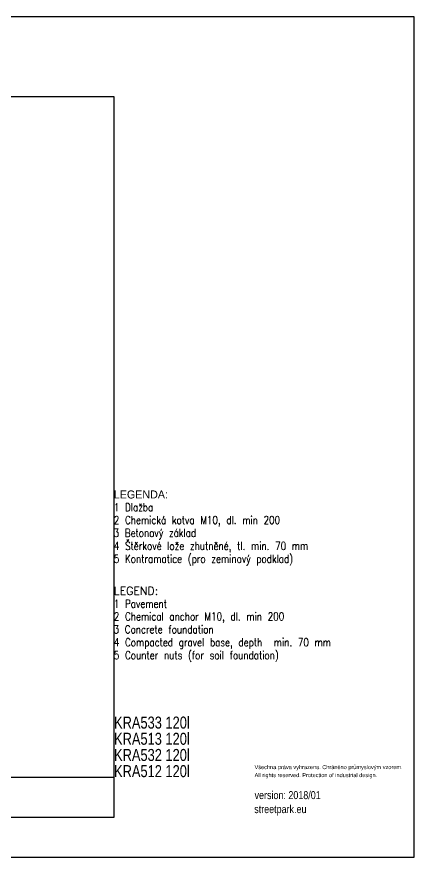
# Model space of a CAD drawing. Header units: millimetres. Extents: x 5064 to 11004, y 3085 to 7285.
# Drawn here: x 9018 to 11004, y 3085 to 7285 of the extents above; entities that cross this region are included whole.
import ezdxf

# ---------------------------------------------------------------- set-up
doc = ezdxf.new("R2010")
doc.units = ezdxf.units.MM
doc.header["$LTSCALE"] = 0.3
doc.layers.add('Nekreslit', color=6, linetype='Continuous', plot=False)
doc.styles.add('SEACAD_Arial', font='arial.ttf', dxfattribs={"width": 0.8})
doc.styles.add('SLDTEXTSTYLE1', font='TXT', dxfattribs={"width": 0.605, "bigfont": 'bigfont'})

msp = doc.modelspace()

# ---------------------------------------------------------------- linework, layer by layer
at = {"layer": 'Nekreslit'}
msp.add_line((5464.4, 3485.3), (9504.4, 3485.3), dxfattribs=at)
for points in [[(5064.4, 3085.3), (11004.4, 3085.3), (11004.4, 7285.3), (5064.4, 7285.3)], [(5464.4, 3285.3), (9504.4, 3285.3), (9504.4, 6885.3), (5464.4, 6885.3)]]:
    msp.add_lwpolyline(points, close=True, dxfattribs=at)

# ---------------------------------------------------------------- texts
msp.add_text('LEGENDA:', height=40).set_placement((9503.3, 4878.1))
at = {"width": 0.8}
for s, height, style, p in [('1 Dlažba', 40, 'SLDTEXTSTYLE1', (9503.3, 4813.8)), ('2 Chemická kotva M10, dl. min 200', 40, 'SLDTEXTSTYLE1', (9503.3, 4750.3)), ('3 Betonový základ', 40, 'SLDTEXTSTYLE1', (9502.2, 4685.8)), ('4 Štěrkové lože zhutněné, tl. min. 70 mm', 40, 'SLDTEXTSTYLE1', (9503.3, 4621.1)), ('5 Kontramatice (pro zeminový podklad)', 40, 'SLDTEXTSTYLE1', (9503.3, 4556.5)), ('1 Pavement', 40, 'SLDTEXTSTYLE1', (9503.3, 4332.1)), ('2 Chemical anchor M10, dl. min 200', 40, 'SLDTEXTSTYLE1', (9503.3, 4268.6)), ('3 Concrete foundation', 40, 'SLDTEXTSTYLE1', (9502.2, 4204)), ('4 Compacted gravel base, depth  min. 70 mm', 40, 'SLDTEXTSTYLE1', (9503.3, 4139.3)), ('5 Counter nuts (for soil foundation)', 40, 'SLDTEXTSTYLE1', (9503.3, 4074.7)), ('Všechna práva vyhrazena. Chráněno průmyslovým vzorem.', 20, 'SEACAD_Arial', (10206.7, 3525.3)), ('All rights reserved. Protection of industrial design.', 20, 'SEACAD_Arial', (10206.7, 3485.3)), ('version: 2018/01', 40, 'SEACAD_Arial', (10206.7, 3375.5)), ('streetpark.eu', 40, 'SEACAD_Arial', (10205.1, 3305.6))]:
    msp.add_text(s, height=height, dxfattribs=dict(at, style=style)).set_placement(p)
at = {"style": 'SLDTEXTSTYLE1'}
msp.add_text('LEGEND:', height=40, dxfattribs=at).set_placement((9503.3, 4396.4))
at = {"width": 0.8}
for s, p in [('KRA533 120l', (9504.4, 3728)), ('KRA513 120l', (9504.4, 3647.1)), ('KRA532 120l', (9504.4, 3566.2)), ('KRA512 120l', (9504.4, 3485.3))]:
    msp.add_text(s, height=60, dxfattribs=at).set_placement(p)

doc.saveas('drawing.dxf')
